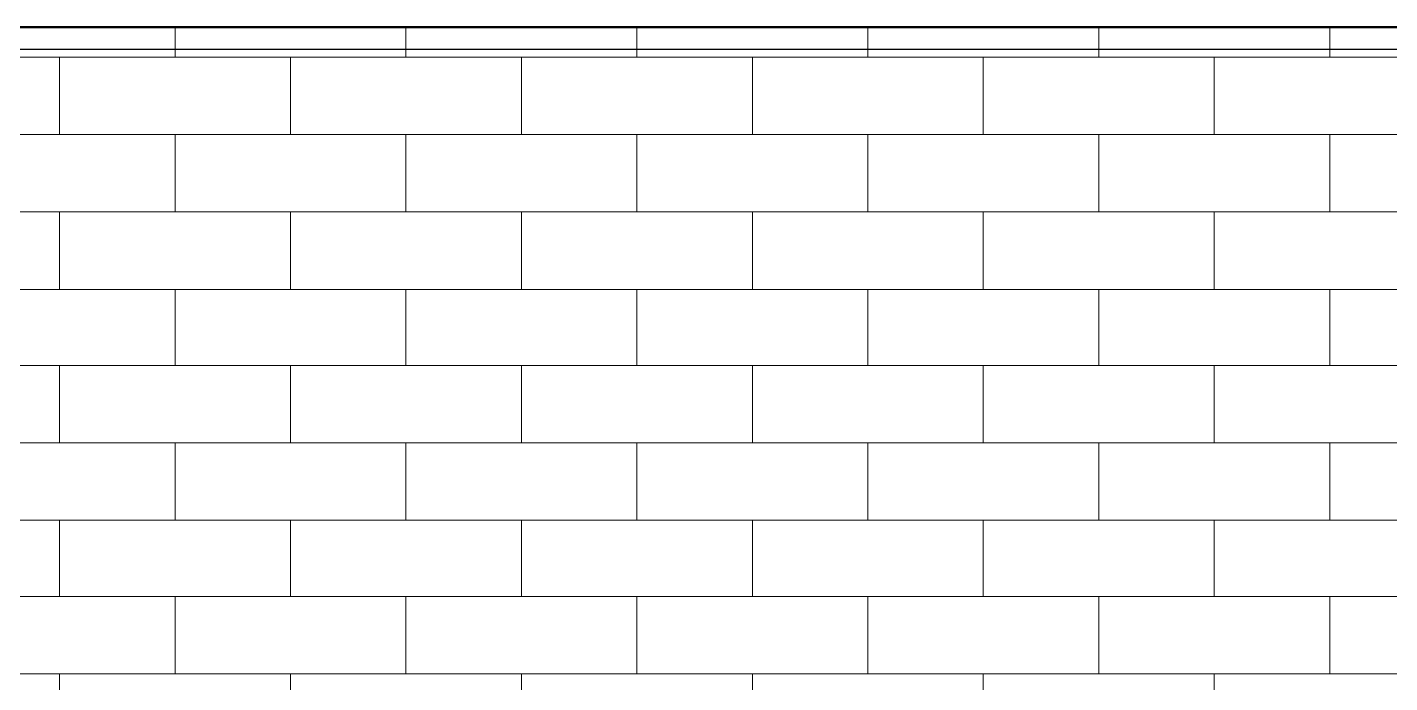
# Model space of a CAD drawing. Header units: inches. Extents: x 5 to 516, y -193 to 129.
# Drawn here: x 96.039 to 99.972, y -81.862 to -79.97 of the extents above; entities that cross this region are included whole.
import ezdxf

# ---------------------------------------------------------------- set-up
doc = ezdxf.new("R2010")
doc.units = ezdxf.units.IN
doc.header["$MEASUREMENT"] = 0
doc.layers.add('Highlight', color=210, linetype='Continuous')
doc.layers.add('PDF4_Geometry', color=7, linetype='Continuous')

msp = doc.modelspace()

# ---------------------------------------------------------------- linework, layer by layer
at = {"layer": 'Highlight'}
msp.add_line((23.3387518, -80.0329832), (138.0451299, -80.0329832), dxfattribs=at)
at = {"layer": 'PDF4_Geometry', "lineweight": 50}
msp.add_lwpolyline([(134.6320923, -79.969649), (26.9620804, -79.969649)], dxfattribs=at)
at = {"layer": 'PDF4_Geometry', "lineweight": 15}
for points in [[(96.465426, -80.0563154), (96.465426, -79.9696487)], [(97.1320927, -80.0563154), (97.1320927, -79.9696487)], [(97.7987594, -80.0563154), (97.7987594, -79.9696487)], [(98.4654261, -80.0563154), (98.4654261, -79.9696487)], [(99.1320928, -80.0563154), (99.1320928, -79.9696487)], [(99.7987596, -80.0563154), (99.7987596, -79.9696487)], [(78.672093, -80.0563154), (90.7987622, -80.0563154), (96.6354292, -80.0563154), (105.0054318, -80.0563154)], [(96.1320926, -80.2796488), (96.1320926, -80.0563154)], [(96.7987593, -80.2796488), (96.7987593, -80.0563154)], [(97.465426, -80.2796488), (97.465426, -80.0563154)], [(98.1320928, -80.2796488), (98.1320928, -80.0563154)], [(98.7987595, -80.2796488), (98.7987595, -80.0563154)], [(99.4654262, -80.2796488), (99.4654262, -80.0563154)], [(78.672093, -80.2796488), (90.7987622, -80.2796488), (96.6354292, -80.2796488), (105.0054318, -80.2796488)], [(96.465426, -80.5029821), (96.465426, -80.2796488)], [(97.1320927, -80.5029821), (97.1320927, -80.2796488)], [(97.7987594, -80.5029821), (97.7987594, -80.2796488)], [(98.4654261, -80.5029821), (98.4654261, -80.2796488)], [(99.1320928, -80.5029821), (99.1320928, -80.2796488)], [(99.7987596, -80.5029821), (99.7987596, -80.2796488)], [(78.672093, -80.5029821), (90.7987622, -80.5029821), (96.6354292, -80.5029821), (105.0054318, -80.5029821)], [(96.1320926, -80.7263155), (96.1320926, -80.5029821)], [(96.7987593, -80.7263155), (96.7987593, -80.5029821)], [(97.465426, -80.7263155), (97.465426, -80.5029821)], [(98.1320928, -80.7263155), (98.1320928, -80.5029821)], [(98.7987595, -80.7263155), (98.7987595, -80.5029821)], [(99.4654262, -80.7263155), (99.4654262, -80.5029821)], [(78.672093, -80.7263155), (90.7987622, -80.7263155), (96.6354292, -80.7263155), (105.0054318, -80.7263155)], [(96.465426, -80.9463155), (96.465426, -80.7263155)], [(97.1320927, -80.9463155), (97.1320927, -80.7263155)], [(97.7987594, -80.9463155), (97.7987594, -80.7263155)], [(98.4654261, -80.9463155), (98.4654261, -80.7263155)], [(99.1320928, -80.9463155), (99.1320928, -80.7263155)], [(99.7987596, -80.9463155), (99.7987596, -80.7263155)], [(78.672093, -80.9463155), (90.7987622, -80.9463155), (96.6354292, -80.9463155), (105.0054318, -80.9463155)], [(96.1320926, -81.1696488), (96.1320926, -80.9463155)], [(96.7987593, -81.1696488), (96.7987593, -80.9463155)], [(97.465426, -81.1696488), (97.465426, -80.9463155)], [(98.1320928, -81.1696488), (98.1320928, -80.9463155)], [(98.7987595, -81.1696488), (98.7987595, -80.9463155)], [(99.4654262, -81.1696488), (99.4654262, -80.9463155)], [(78.672093, -81.1696488), (90.7987622, -81.1696488), (96.6354292, -81.1696488), (105.0054318, -81.1696488)], [(96.465426, -81.3929822), (96.465426, -81.1696488)], [(97.1320927, -81.3929822), (97.1320927, -81.1696488)], [(97.7987594, -81.3929822), (97.7987594, -81.1696488)], [(98.4654261, -81.3929822), (98.4654261, -81.1696488)], [(99.1320928, -81.3929822), (99.1320928, -81.1696488)], [(99.7987596, -81.3929822), (99.7987596, -81.1696488)], [(78.672093, -81.3929822), (90.7987622, -81.3929822), (96.6354292, -81.3929822), (105.0054318, -81.3929822)], [(96.1320926, -81.6129822), (96.1320926, -81.3929822)], [(96.7987593, -81.6129822), (96.7987593, -81.3929822)], [(97.465426, -81.6129822), (97.465426, -81.3929822)], [(98.1320928, -81.6129822), (98.1320928, -81.3929822)], [(98.7987595, -81.6129822), (98.7987595, -81.3929822)], [(99.4654262, -81.6129822), (99.4654262, -81.3929822)], [(78.672093, -81.6129822), (90.7987622, -81.6129822), (96.6354292, -81.6129822), (105.0054318, -81.6129822)], [(96.465426, -81.8363156), (96.465426, -81.6129822)], [(97.1320927, -81.8363156), (97.1320927, -81.6129822)], [(97.7987594, -81.8363156), (97.7987594, -81.6129822)], [(98.4654261, -81.8363156), (98.4654261, -81.6129822)], [(99.1320928, -81.8363156), (99.1320928, -81.6129822)], [(99.7987596, -81.8363156), (99.7987596, -81.6129822)], [(78.672093, -81.8363156), (90.7987622, -81.8363156), (96.6354292, -81.8363156), (105.0054318, -81.8363156)], [(96.1320926, -82.0596489), (96.1320926, -81.8363156)], [(96.7987593, -82.0596489), (96.7987593, -81.8363156)], [(97.465426, -82.0596489), (97.465426, -81.8363156)], [(98.1320928, -82.0596489), (98.1320928, -81.8363156)], [(98.7987595, -82.0596489), (98.7987595, -81.8363156)], [(99.4654262, -82.0596489), (99.4654262, -81.8363156)]]:
    msp.add_lwpolyline(points, dxfattribs=at)

doc.saveas('drawing.dxf')
